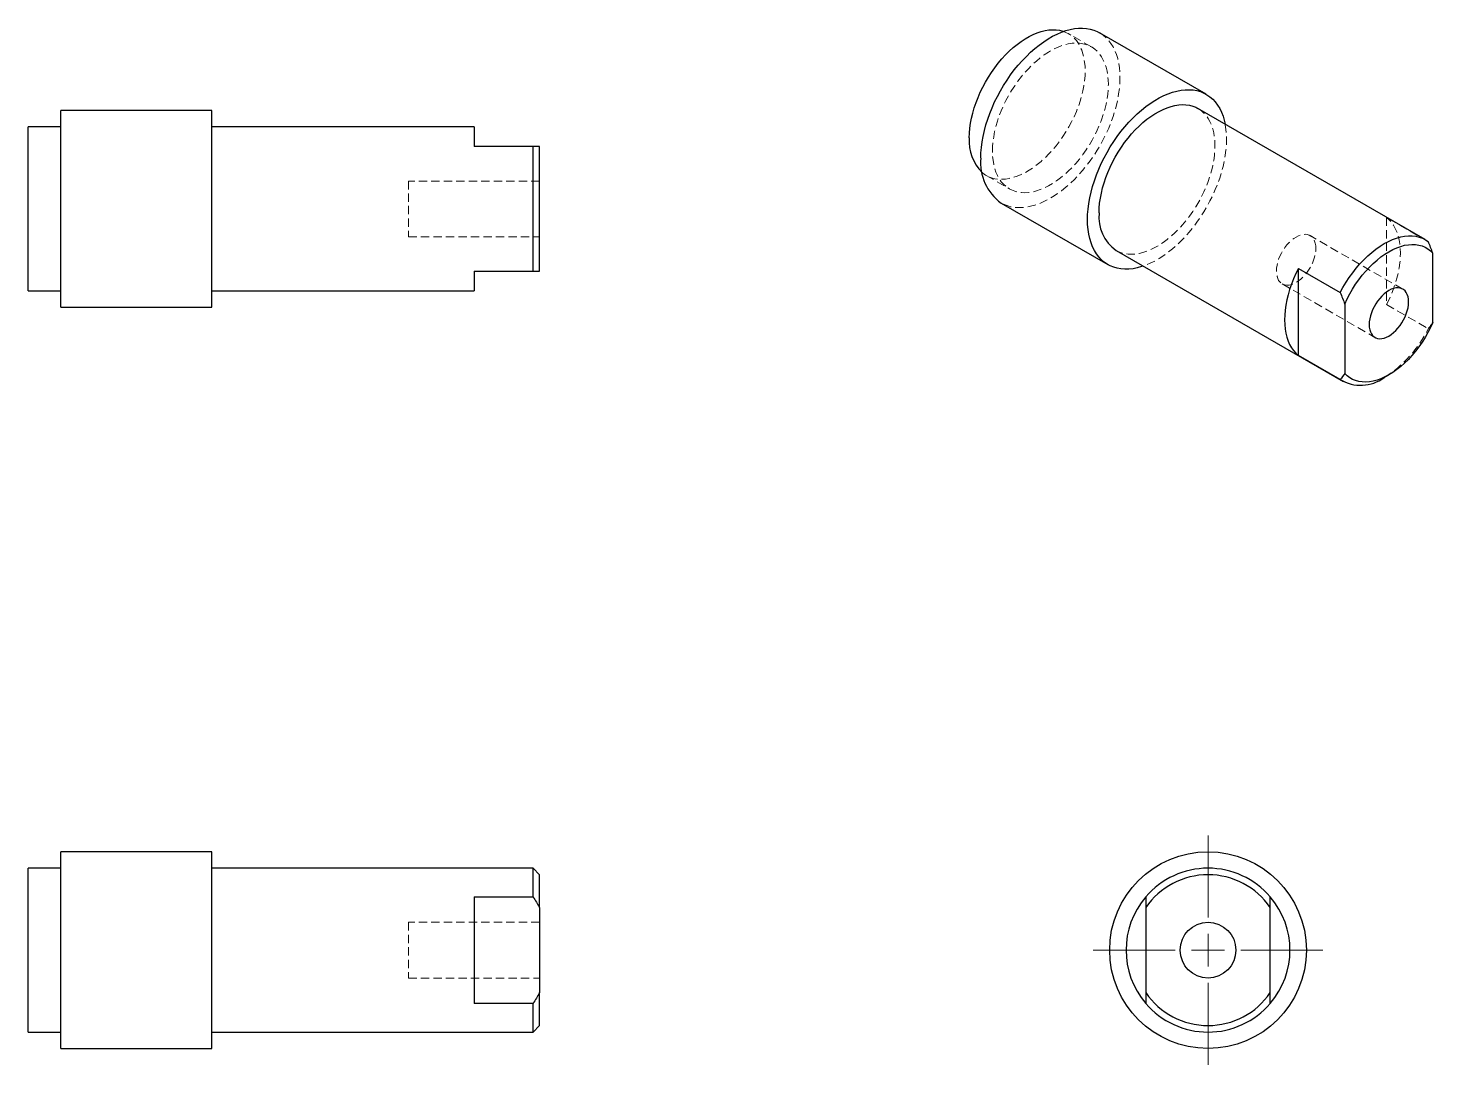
# Model space of a CAD drawing. Header units: millimetres. Extents: x 311 to 526, y 213 to 371.
import ezdxf

# ---------------------------------------------------------------- set-up
doc = ezdxf.new("R2010")
doc.units = ezdxf.units.MM
doc.linetypes.add('HIDDEN', pattern=[1.905, 1.27, -0.635])

# ---------------------------------------------------------------- blocks, each defined once
blk = doc.blocks.new('SW_CENTERMARKSYMBOL_0')
at = {"color": 0, "linetype": 'Continuous', "lineweight": 18}
for p, q in [((0, 5), (0, 17.5)), ((0, 0), (0, 2.5)), ((-5, 0), (-17.5, 0)), ((0, 0), (-2.5, 0)), ((0, 0), (0, -2.5)), ((0, 0), (2.5, 0)), ((5, 0), (17.5, 0)), ((0, -5), (0, -17.5))]:
    blk.add_line(p, q, dxfattribs=at)

msp = doc.modelspace()

# ---------------------------------------------------------------- linework, layer by layer
at = {"color": 7, "linetype": 'Continuous', "lineweight": 25}
for p, q in [((491.1, 361.36), (474.84, 370.75)), ((339.44, 358.88), (316.44, 358.88)), ((316.44, 328.88), (316.44, 358.88)), ((339.44, 328.88), (339.44, 358.88)), ((524.5, 339.19), (489.85, 359.2)), ((316.44, 356.38), (311.44, 356.38)), ((311.44, 331.38), (311.44, 356.38)), ((379.44, 356.38), (339.44, 356.38)), ((379.44, 356.38), (379.44, 353.38)), ((388.44, 353.38), (379.44, 353.38)), ((388.44, 334.38), (388.44, 353.38)), ((389.44, 334.38), (389.44, 353.38)), ((459.84, 344.77), (476.1, 335.38)), ((477.35, 337.54), (512, 317.54)), ((525.67, 326.55), (525.67, 337.13)), ((379.44, 334.38), (388.44, 334.38)), ((379.44, 334.38), (379.44, 331.38)), ((505.17, 334.8), (511.53, 331.12)), ((505.17, 321.53), (505.17, 334.8)), ((311.44, 331.38), (316.44, 331.38)), ((339.44, 331.38), (379.44, 331.38)), ((316.44, 328.88), (339.44, 328.88)), ((512.24, 329.37), (512.24, 318.79)), ((511.53, 317.86), (505.17, 321.53)), ((518.25, 318.16), (518.96, 318.57)), ((339.44, 245.83), (316.44, 245.83)), ((316.44, 230.83), (316.44, 245.83)), ((339.44, 230.83), (339.44, 245.83)), ((316.44, 243.33), (311.44, 243.33)), ((311.44, 230.83), (311.44, 243.33)), ((388.44, 243.33), (339.44, 243.33)), ((389.44, 242.33), (388.44, 243.33)), ((388.44, 238.95), (388.44, 243.33)), ((389.44, 237.31), (389.44, 242.33)), ((379.44, 238.95), (388.44, 238.95)), ((379.44, 238.95), (379.44, 222.7)), ((389.44, 237.31), (389.44, 224.35)), ((481.88, 237.31), (481.88, 224.35)), ((500.88, 224.35), (500.88, 237.31)), ((311.44, 218.33), (311.44, 230.83)), ((316.44, 215.83), (316.44, 230.83)), ((339.44, 215.83), (339.44, 230.83)), ((389.44, 219.33), (389.44, 224.35)), ((388.44, 222.7), (379.44, 222.7)), ((388.44, 218.33), (388.44, 222.7)), ((388.44, 218.33), (389.44, 219.33)), ((311.44, 218.33), (316.44, 218.33)), ((339.44, 218.33), (388.44, 218.33)), ((316.44, 215.83), (339.44, 215.83))]:
    msp.add_line(p, q, dxfattribs=at)
at = {"color": 7, "linetype": 'HIDDEN', "lineweight": 18}
for p, q in [((473.59, 368.58), (470.05, 370.63)), ((369.44, 348.13), (369.44, 339.63)), ((389.44, 348.13), (369.44, 348.13)), ((457.55, 348.97), (461.09, 346.93)), ((524.97, 338.88), (518.6, 342.55)), ((518.6, 342.55), (518.6, 329.29)), ((369.44, 339.63), (389.44, 339.63)), ((521.08, 331.64), (506.94, 339.8)), ((502.69, 332.44), (516.83, 324.28)), ((518.6, 329.29), (524.97, 325.61)), ((369.44, 235.08), (369.44, 226.58)), ((389.44, 235.08), (369.44, 235.08)), ((369.44, 226.58), (389.44, 226.58))]:
    msp.add_line(p, q, dxfattribs=at)
at = {"color": 7, "linetype": 'Continuous', "lineweight": 25, "flags": 128}
for points in [[(454.96, 354.7), (454.99, 355.42), (455.05, 356.17), (455.16, 356.93), (455.31, 357.71), (455.5, 358.5), (455.73, 359.29), (456, 360.09), (456.31, 360.88), (456.65, 361.67), (457.03, 362.45), (457.44, 363.22), (457.89, 363.97), (458.36, 364.7), (458.86, 365.41), (459.38, 366.09), (459.93, 366.74), (460.49, 367.35), (461.07, 367.93), (461.66, 368.47), (462.27, 368.97), (462.88, 369.42), (463.49, 369.82), (464.11, 370.18), (464.73, 370.48), (465.34, 370.74), (465.94, 370.94), (466.53, 371.08), (467.11, 371.17), (467.68, 371.21), (468.22, 371.19), (468.75, 371.12), (469.24, 370.98), (469.35, 370.95)], [(456.73, 351.64), (456.75, 352.43), (456.82, 353.25), (456.93, 354.09), (457.08, 354.94), (457.27, 355.81), (457.51, 356.68), (457.78, 357.56), (458.1, 358.43), (458.45, 359.31), (458.84, 360.18), (459.26, 361.04), (459.72, 361.88), (460.21, 362.71), (460.73, 363.52), (461.27, 364.3), (461.84, 365.06), (462.43, 365.79), (463.04, 366.48), (463.68, 367.14), (464.32, 367.76), (464.98, 368.34), (465.65, 368.87), (466.32, 369.36), (467, 369.8), (467.68, 370.2), (468.36, 370.54), (469.03, 370.83), (469.7, 371.06), (470.36, 371.24), (471, 371.37), (471.63, 371.44), (472.24, 371.45), (472.84, 371.41), (473.41, 371.31), (473.95, 371.15), (474.47, 370.94), (474.84, 370.75)], [(473, 342.25), (473.02, 343.04), (473.08, 343.86), (473.19, 344.7), (473.34, 345.55), (473.54, 346.42), (473.77, 347.29), (474.05, 348.17), (474.36, 349.05), (474.71, 349.92), (475.1, 350.79), (475.53, 351.65), (475.98, 352.49), (476.47, 353.32), (476.99, 354.13), (477.53, 354.91), (478.1, 355.67), (478.7, 356.4), (479.31, 357.09), (479.94, 357.75), (480.58, 358.37), (481.24, 358.95), (481.91, 359.48), (482.58, 359.97), (483.26, 360.42), (483.94, 360.81), (484.62, 361.15), (485.29, 361.44), (485.96, 361.67), (486.62, 361.85), (487.26, 361.98), (487.9, 362.05), (488.51, 362.06), (489.1, 362.02), (489.67, 361.92), (490.21, 361.76), (490.73, 361.55), (491.22, 361.29), (491.68, 360.97), (492.1, 360.6), (492.49, 360.18), (492.84, 359.72), (493.16, 359.2), (493.43, 358.64), (493.67, 358.04), (493.86, 357.4), (494, 356.8)], [(474.76, 343.27), (474.78, 343.99), (474.85, 344.74), (474.96, 345.5), (475.11, 346.28), (475.3, 347.07), (475.53, 347.86), (475.8, 348.66), (476.11, 349.45), (476.45, 350.24), (476.83, 351.02), (477.24, 351.79), (477.69, 352.54), (478.16, 353.27), (478.66, 353.98), (479.18, 354.66), (479.73, 355.31), (480.29, 355.92), (480.87, 356.5), (481.46, 357.04), (482.07, 357.54), (482.68, 357.99), (483.29, 358.39), (483.91, 358.75), (484.53, 359.05), (485.14, 359.31), (485.74, 359.51), (486.33, 359.65), (486.91, 359.75), (487.48, 359.78), (488.02, 359.76), (488.54, 359.69), (489.04, 359.55), (489.52, 359.37), (489.85, 359.2)], [(481.5, 335.15), (481.24, 335.07), (480.58, 334.89), (479.94, 334.76), (479.31, 334.69), (478.7, 334.68), (478.1, 334.72), (477.53, 334.82), (476.99, 334.98), (476.47, 335.19), (475.98, 335.45), (475.53, 335.77), (475.1, 336.14), (474.71, 336.56), (474.36, 337.02), (474.05, 337.54), (473.77, 338.1), (473.54, 338.7), (473.34, 339.34), (473.19, 340.02), (473.08, 340.73), (473.02, 341.48), (473, 342.25)], [(511.53, 331.12), (511.96, 331.91), (512.43, 332.68), (512.92, 333.43), (513.44, 334.15), (513.98, 334.85), (514.55, 335.5), (515.14, 336.13), (515.74, 336.71), (516.36, 337.25), (516.98, 337.74), (517.61, 338.18), (518.25, 338.58), (518.89, 338.92), (519.52, 339.2), (520.14, 339.43), (520.76, 339.6), (521.36, 339.72), (521.95, 339.77), (522.52, 339.77), (523.06, 339.71), (523.58, 339.59), (524.07, 339.41), (524.54, 339.17), (524.97, 338.88)], [(512.24, 329.37), (512.6, 330.15), (513, 330.91), (513.43, 331.65), (513.89, 332.38), (514.38, 333.08), (514.89, 333.75), (515.43, 334.38), (515.99, 334.99), (516.56, 335.55), (517.15, 336.07), (517.75, 336.55), (518.35, 336.97), (518.96, 337.35), (519.56, 337.67), (520.17, 337.94), (520.77, 338.16), (521.35, 338.32), (521.93, 338.42), (522.48, 338.46), (523.02, 338.44), (523.54, 338.36), (524.03, 338.23), (524.49, 338.04), (524.92, 337.79), (525.31, 337.49), (525.67, 337.13)], [(505.17, 334.8), (504.78, 334.01), (504.43, 333.21), (504.11, 332.4), (503.83, 331.6), (503.59, 330.79), (503.4, 329.99), (503.25, 329.2), (503.14, 328.43), (503.07, 327.67), (503.05, 326.94), (503.07, 326.23), (503.14, 325.55), (503.25, 324.9), (503.4, 324.29), (503.59, 323.72), (503.83, 323.19), (504.11, 322.7), (504.43, 322.26), (504.78, 321.87), (505.17, 321.53)], [(521.96, 329.69), (521.94, 330.1), (521.88, 330.47), (521.77, 330.81), (521.62, 331.11), (521.43, 331.36), (521.21, 331.56), (520.95, 331.71), (520.66, 331.8), (520.35, 331.84), (520.02, 331.82), (519.68, 331.74), (519.32, 331.61), (518.96, 331.43), (518.59, 331.2), (518.24, 330.91), (517.89, 330.59), (517.56, 330.23), (517.25, 329.83), (516.96, 329.41), (516.71, 328.96), (516.48, 328.5), (516.3, 328.04), (516.15, 327.57), (516.04, 327.11), (515.97, 326.66), (515.95, 326.23), (515.97, 325.82), (516.04, 325.45), (516.15, 325.11), (516.3, 324.81), (516.48, 324.56), (516.71, 324.36), (516.96, 324.21), (517.25, 324.12), (517.56, 324.08), (517.89, 324.1), (518.24, 324.18), (518.59, 324.31), (518.96, 324.49), (519.32, 324.72), (519.68, 325.01), (520.02, 325.33), (520.35, 325.69), (520.66, 326.09), (520.95, 326.51), (521.21, 326.96), (521.43, 327.42), (521.62, 327.88), (521.77, 328.35), (521.88, 328.81), (521.94, 329.26), (521.96, 329.69)], [(525.67, 326.55), (525.31, 325.77), (524.92, 325.01), (524.49, 324.27), (524.03, 323.54), (523.54, 322.84), (523.02, 322.17), (522.48, 321.54), (521.93, 320.93), (521.35, 320.37), (520.77, 319.85), (520.17, 319.37), (519.56, 318.95), (518.96, 318.57), (518.35, 318.25), (517.75, 317.98), (517.15, 317.76), (516.56, 317.6), (515.99, 317.5), (515.43, 317.46), (514.89, 317.48), (514.38, 317.56), (513.89, 317.69), (513.43, 317.88), (513, 318.13), (512.6, 318.43), (512.24, 318.79)]]:
    msp.add_lwpolyline(points, dxfattribs=at)
at = {"color": 7, "linetype": 'HIDDEN', "lineweight": 18, "flags": 128}
for points in [[(469.35, 370.95), (469.72, 370.8), (470.16, 370.56), (470.57, 370.27), (470.95, 369.93), (471.3, 369.54), (471.61, 369.1), (471.88, 368.61), (472.11, 368.09), (472.3, 367.52), (472.45, 366.91), (472.56, 366.27), (472.62, 365.6), (472.64, 364.9), (472.62, 364.18), (472.56, 363.43), (472.45, 362.67), (472.3, 361.89), (472.11, 361.1), (471.88, 360.31), (471.61, 359.51), (471.3, 358.72), (470.95, 357.93), (470.57, 357.15), (470.16, 356.38), (469.72, 355.63), (469.24, 354.9), (468.75, 354.19), (468.22, 353.51), (467.68, 352.86), (467.11, 352.25), (466.53, 351.67), (465.94, 351.13), (465.34, 350.63), (464.73, 350.18), (464.11, 349.78), (463.49, 349.42), (462.88, 349.12), (462.27, 348.86), (461.66, 348.66), (461.07, 348.52), (460.49, 348.42), (459.93, 348.39), (459.38, 348.41), (458.86, 348.48), (458.36, 348.62), (457.89, 348.8), (457.44, 349.04), (457.03, 349.33), (456.93, 349.42)], [(474.84, 370.75), (474.96, 370.68), (475.41, 370.36), (475.84, 369.99), (476.23, 369.57), (476.58, 369.1), (476.89, 368.59), (477.17, 368.03), (477.4, 367.43), (477.6, 366.79), (477.75, 366.11), (477.86, 365.4), (477.92, 364.65), (477.94, 363.88), (477.92, 363.08), (477.86, 362.27), (477.75, 361.43), (477.6, 360.57), (477.4, 359.71), (477.17, 358.84), (476.89, 357.96), (476.58, 357.08), (476.23, 356.21), (475.84, 355.34), (475.41, 354.48), (474.96, 353.64), (474.47, 352.81), (473.95, 352), (473.41, 351.22), (472.84, 350.46), (472.24, 349.73), (471.63, 349.04), (471, 348.38), (470.36, 347.76), (469.7, 347.18), (469.03, 346.65), (468.36, 346.16), (467.68, 345.71), (467, 345.32), (466.32, 344.98), (465.65, 344.69), (464.98, 344.46), (464.32, 344.27), (463.68, 344.15), (463.04, 344.08), (462.43, 344.07), (461.84, 344.11), (461.27, 344.21), (460.73, 344.37), (460.21, 344.58), (459.84, 344.77)], [(458.5, 352.66), (458.52, 353.38), (458.59, 354.13), (458.69, 354.89), (458.84, 355.67), (459.03, 356.46), (459.26, 357.25), (459.53, 358.05), (459.84, 358.84), (460.19, 359.63), (460.57, 360.41), (460.98, 361.18), (461.42, 361.93), (461.9, 362.66), (462.4, 363.37), (462.92, 364.05), (463.46, 364.7), (464.03, 365.31), (464.61, 365.89), (465.2, 366.43), (465.8, 366.92), (466.41, 367.38), (467.03, 367.78), (467.65, 368.14), (468.26, 368.44), (468.87, 368.7), (469.48, 368.9), (470.07, 369.04), (470.65, 369.13), (471.21, 369.17), (471.76, 369.15), (472.28, 369.07), (472.78, 368.94), (473.25, 368.76), (473.7, 368.52), (474.11, 368.23), (474.49, 367.89), (474.83, 367.49), (475.14, 367.06), (475.41, 366.57), (475.64, 366.04), (475.83, 365.48), (475.98, 364.87), (476.09, 364.23), (476.16, 363.56), (476.18, 362.86), (476.16, 362.14), (476.09, 361.39), (475.98, 360.63), (475.83, 359.85), (475.64, 359.06), (475.41, 358.27), (475.14, 357.47), (474.83, 356.68), (474.49, 355.89), (474.11, 355.11), (473.7, 354.34), (473.25, 353.59), (472.78, 352.86), (472.28, 352.15), (471.76, 351.47), (471.21, 350.82), (470.65, 350.21), (470.07, 349.63), (469.48, 349.09), (468.87, 348.59), (468.26, 348.14), (467.65, 347.74), (467.03, 347.38), (466.41, 347.07), (465.8, 346.82), (465.2, 346.62), (464.61, 346.47), (464.03, 346.38), (463.46, 346.35), (462.92, 346.37), (462.4, 346.44), (461.9, 346.57), (461.42, 346.76), (460.98, 347), (460.57, 347.29), (460.19, 347.63), (459.84, 348.02), (459.53, 348.46), (459.26, 348.95), (459.03, 349.47), (458.84, 350.04), (458.69, 350.65), (458.59, 351.29), (458.52, 351.96), (458.5, 352.66)], [(489.85, 359.2), (489.96, 359.13), (490.37, 358.84), (490.75, 358.5), (491.1, 358.11), (491.41, 357.67), (491.68, 357.18), (491.91, 356.66), (492.1, 356.09), (492.25, 355.48), (492.35, 354.84), (492.42, 354.17), (492.44, 353.47), (492.42, 352.75), (492.35, 352), (492.25, 351.24), (492.1, 350.46), (491.91, 349.67), (491.68, 348.88), (491.41, 348.08), (491.1, 347.29), (490.75, 346.5), (490.37, 345.72), (489.96, 344.95), (489.52, 344.2), (489.04, 343.47), (488.54, 342.76), (488.02, 342.08), (487.48, 341.43), (486.91, 340.82), (486.33, 340.24), (485.74, 339.7), (485.14, 339.2), (484.53, 338.75), (483.91, 338.35), (483.29, 337.99), (482.68, 337.69), (482.07, 337.43), (481.46, 337.23), (480.87, 337.09), (480.29, 337), (479.73, 336.96), (479.18, 336.98), (478.66, 337.06), (478.16, 337.19), (477.69, 337.37), (477.35, 337.54)], [(494, 356.8), (494.01, 356.72), (494.12, 356.01), (494.19, 355.27), (494.21, 354.49), (494.19, 353.7), (494.12, 352.88), (494.01, 352.04), (493.86, 351.19), (493.67, 350.32), (493.43, 349.45), (493.16, 348.57), (492.84, 347.7), (492.49, 346.82), (492.1, 345.95), (491.68, 345.09), (491.22, 344.25), (490.73, 343.42), (490.21, 342.61), (489.67, 341.83), (489.1, 341.07), (488.51, 340.34), (487.9, 339.65), (487.26, 338.99), (486.62, 338.37), (485.96, 337.79), (485.29, 337.26), (484.62, 336.77), (483.94, 336.32), (483.26, 335.93), (482.58, 335.59), (481.91, 335.3), (481.5, 335.15)], [(518.6, 329.29), (518.99, 330.08), (519.35, 330.88), (519.66, 331.68), (519.94, 332.49), (520.18, 333.29), (520.37, 334.09), (520.53, 334.88), (520.64, 335.65), (520.7, 336.41), (520.72, 337.14), (520.7, 337.85), (520.64, 338.53), (520.53, 339.18), (520.37, 339.79), (520.18, 340.36), (519.94, 340.9), (519.66, 341.38), (519.35, 341.82), (518.99, 342.21), (518.6, 342.55)], [(507.82, 337.86), (507.8, 338.26), (507.73, 338.64), (507.62, 338.98), (507.48, 339.27), (507.29, 339.52), (507.06, 339.72), (506.81, 339.87), (506.52, 339.97), (506.21, 340), (505.88, 339.98), (505.53, 339.91), (505.18, 339.78), (504.82, 339.59), (504.45, 339.36), (504.1, 339.08), (503.75, 338.75), (503.42, 338.39), (503.11, 337.99), (502.82, 337.57), (502.57, 337.13), (502.34, 336.67), (502.15, 336.2), (502.01, 335.73), (501.9, 335.27), (501.83, 334.82), (501.81, 334.39), (501.83, 333.98), (501.9, 333.61), (502.01, 333.27), (502.15, 332.98), (502.34, 332.73), (502.57, 332.52), (502.82, 332.38), (503.11, 332.28), (503.42, 332.25), (503.75, 332.26), (504.1, 332.34), (504.45, 332.47), (504.82, 332.65), (505.18, 332.89), (505.53, 333.17), (505.88, 333.49), (506.21, 333.86), (506.52, 334.25), (506.81, 334.68), (507.06, 335.12), (507.29, 335.58), (507.48, 336.05), (507.62, 336.52), (507.73, 336.98), (507.8, 337.43), (507.82, 337.86)]]:
    msp.add_lwpolyline(points, dxfattribs=at)
at = {"color": 7, "linetype": 'Continuous', "lineweight": 25}
for radius in [15, 4.25]:
    msp.add_circle((491.38, 230.83), radius, dxfattribs=at)
for centre, radius, start, end in [((461.71, 354.2), 6.76, 175.7743, 224.989), ((464.21, 350.88), 7.52, 174.2435, 234.4443), ((480.95, 342.62), 6.22, 174.0137, 234.6741), ((514.66, 323.05), 6.07, 238.9308, 306.2779), ((491.38, 230.83), 12.5, 40.5358, 139.4642), ((491.38, 230.83), 11.5, 34.3012, 145.6988), ((491.38, 230.83), 12.5, 139.4642, 220.5358), ((491.38, 230.83), 12.5, 319.4642, 40.5358), ((491.38, 230.83), 11.5, 214.3012, 325.6988), ((491.38, 230.83), 12.5, 220.5358, 319.4642)]:
    msp.add_arc(centre, radius, start, end, dxfattribs=at)
at = {"color": 7, "linetype": 'HIDDEN', "lineweight": 18}
msp.add_arc((508.42, 333.77), 18.45, 302.1918, 333.7417, dxfattribs=at)
at = {"color": 7, "linetype": 'Continuous', "lineweight": 25}
for points in [[(389.44, 353.38), (389.12, 353.38), (388.79, 353.38), (388.44, 353.38)], [(525.67, 337.13), (525.45, 337.71), (525.22, 338.3), (524.97, 338.88)], [(388.44, 334.38), (388.79, 334.38), (389.12, 334.38), (389.44, 334.38)], [(511.53, 331.12), (511.78, 330.54), (512.02, 329.96), (512.24, 329.37)], [(512.24, 318.79), (512.02, 318.46), (511.78, 318.15), (511.53, 317.86)], [(388.44, 238.95), (388.79, 238.41), (389.12, 237.87), (389.44, 237.31)], [(481.88, 238.95), (481.88, 238.41), (481.88, 237.87), (481.88, 237.31)], [(500.88, 237.31), (500.88, 237.87), (500.88, 238.41), (500.88, 238.95)], [(389.44, 224.35), (389.12, 223.79), (388.79, 223.24), (388.44, 222.7)], [(481.88, 224.35), (481.88, 223.79), (481.88, 223.24), (481.88, 222.7)], [(500.88, 222.7), (500.88, 223.24), (500.88, 223.79), (500.88, 224.35)]]:
    msp.add_open_spline(points, degree=3, dxfattribs=at)
at = {"color": 7, "linetype": 'HIDDEN', "lineweight": 18}
msp.add_open_spline([(524.97, 325.61), (525.22, 325.91), (525.45, 326.22), (525.67, 326.55)], degree=3, dxfattribs=at)

# ---------------------------------------------------------------- block references
at = {"color": 7, "linetype": 'Continuous', "lineweight": 18}
msp.add_blockref('SW_CENTERMARKSYMBOL_0', (491.38, 230.83), dxfattribs=at)

doc.saveas('drawing.dxf')
